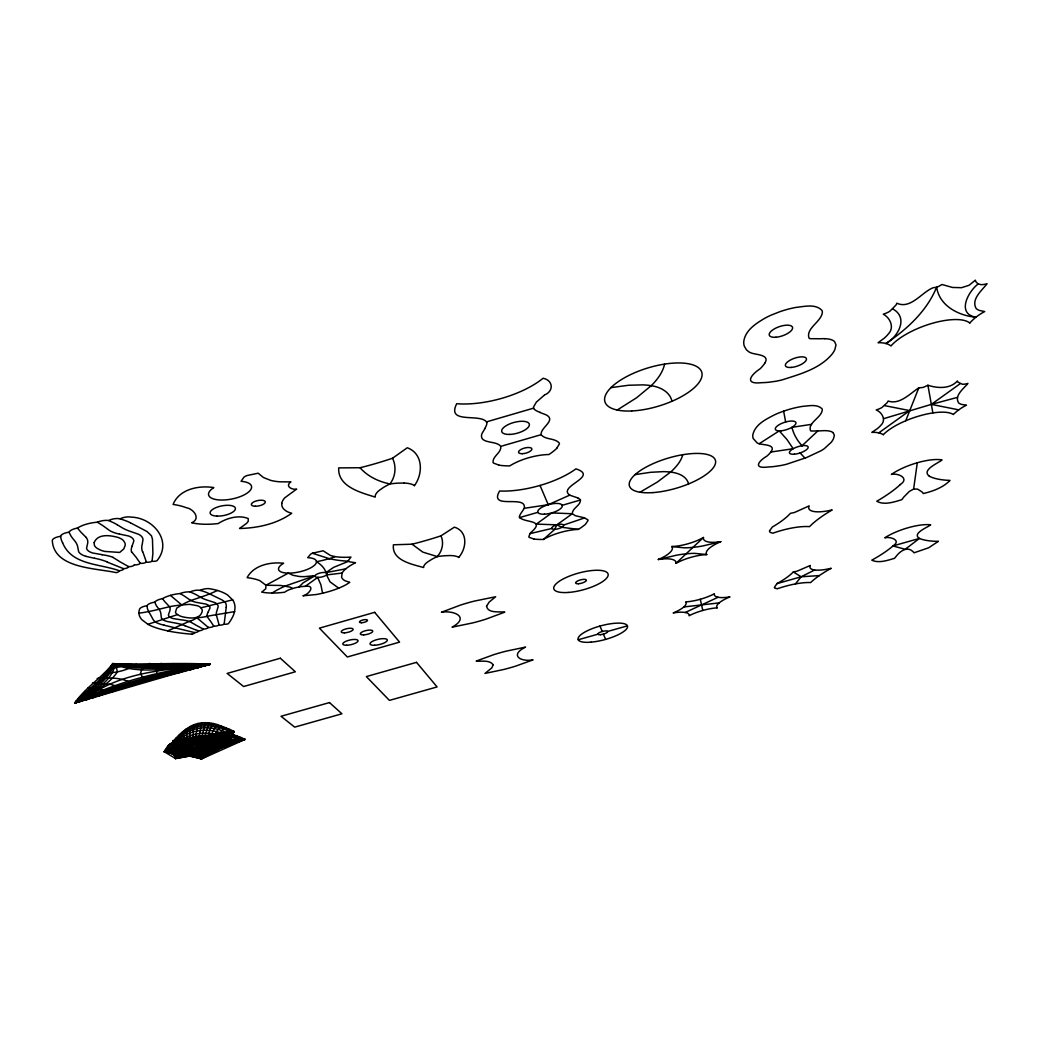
<?xml version="1.0" encoding="UTF-8"?>
<svg xmlns="http://www.w3.org/2000/svg" width="1039" height="1039" viewBox="0 0 1039 1039"><rect width="100%" height="100%" fill="white"/><g stroke="black" fill="none" stroke-linecap="round" stroke-linejoin="round"><path stroke-width="1.5" d="M231.398 733.898L245.217 739.339L201.826 758.795L190.033 755.95L175.526 758.522C175.539 753.015 168.188 752.457 164.136 751.678L168.721 745.067L174.552 741.456M211.008 737.274L213.008 730.755L217.398 724.612L229.827 729.469L233.996 731.417L233.879 732.248C217.281 744.625 195.605 747.002 175.409 746.898L171.292 749.457L164.136 751.678A51.002 13.403 -11 0 1 175.526 758.522L189.695 756.002L201.319 758.847A83.925 21.637 -12.3 0 1 244.568 739.43C230.593 737.664 207.423 747.781 233.515 731.638A93.874 26.741 -11.6 0 1 172.916 741.093C180.059 746.781 169.747 751.275 164.136 751.678L175.526 758.522L183.111 756.587A11.312 2.974 -11.5 0 1 186.786 756.106L193.877 756.457L201.319 758.847M173.318 663.544L171.617 672.778L170.318 675.142L74.808 702.987C85.107 687.753 101.757 677.896 112.77 663.648C145.135 664.947 177.643 662.298 210.06 664.285L170.318 675.142M217.398 724.612C208.436 721.754 198.267 721.832 189.955 726.625L189.812 737.872L187.046 740.586M226.242 607.244L224.138 624.14A3 0.974 -11.4 0 1 219.086 624.894A3.143 1.026 -11.3 0 1 216.489 625.972A3.143 1.026 -11.3 0 1 213.657 625.985A3.065 1 -11.3 0 1 211.385 627.205A3.065 1 -11.3 0 1 208.255 627.374A3.065 1 -11.2 0 1 206.423 628.634A3.065 1 -11.2 0 1 203.15 629.011A3.143 1.026 -11.2 0 1 201.722 630.218A3.143 1.026 -11.2 0 1 198.54 630.803A3 0.974 -11.1 0 1 194.748 632.595A3.403 1.104 -11.1 0 1 191.903 634.219M221.619 739.872L172.773 754.314M900.332 484.551A106.705 33.508 -17.7 0 1 876.773 501.24C884.176 505.474 894.137 501.993 901.839 499.655A124.875 35.547 -19.1 0 1 904.008 496.824L909.359 491.421L913.619 489.044L917.294 462.758M175.409 746.898L175.864 744.846L173.227 740.911L233.996 731.417L211.891 736.365L192.371 739.339C193.306 750.418 178.63 750.197 171.331 753.379M113.056 557.462L118.394 560.774A112.965 42.287 -11.1 0 0 119.875 561.735L128.498 566.567A3.455 1.247 -10.1 0 0 132.226 566.19A3.455 1.247 -10.1 0 0 134.187 564.697A3.455 1.247 -10.1 0 0 137.758 564.58A3.455 1.247 -10.1 0 0 140.226 563.138A3.546 1.286 -10.2 0 0 143.486 563.19A3.546 1.286 -10.2 0 0 146.356 561.943A3.377 1.221 -10.3 0 0 152.084 561.164L152.902 553.319L152.46 539.176L151.447 535.773L147.031 531.539L130.42 522.799M178.189 757.717C180.864 750.236 168.422 750.807 164.136 751.678M878.708 432.899A24.092 7.922 -18.5 0 0 871.838 432.406L877.059 428.847A32.69 10.987 -18.6 0 0 880.799 425.354C886.527 420.25 882.176 412.353 876.215 409.95L878.111 409.301A9.858 3.364 -19 0 0 881.955 407.509L887.267 402.587A40.677 14.052 -18.8 0 0 888.124 401.015C899.605 405.132 909.943 393.573 918.788 387.885L923.229 387.417L927.905 385.248C937.581 388.378 950.01 389.157 957.464 380.949A41.742 13.962 -20.3 0 0 957.958 382.144L962.387 384.248A10.013 3.351 -20 0 0 966.062 383.885L967.932 383.43C963.789 388.534 953.958 395.651 958.633 402.911A33.469 10.922 -20 0 0 961.724 404.444L966.465 405.184A24.585 7.883 -19.7 0 0 958.789 409.847M292.453 588.542A22.65 7.637 -11.9 0 0 289.829 587.061L280.608 585.451L265.945 585.243L265.789 588.749L261.685 592.1A42.716 14.715 -12.1 0 0 272.14 593.061A42.729 14.715 -12.1 0 0 284.608 592.243A14.338 4.818 -12.2 0 1 292.453 588.568A18.144 6.091 -12.2 0 1 298.907 587.009L303.076 582.879L315.077 575.658L304.492 576.632A29.17 10.143 -12.4 0 1 299.102 576.45L293.063 575.307L288.297 573.125L265.945 585.243L259.841 580.658A58.366 19.793 -11.2 0 0 249.009 577.905L247.087 577.658C253.893 565.047 270.452 561.761 283.634 563.268A19.338 6.754 -12.1 0 0 285.426 572.957A19.338 6.754 -12.1 0 0 312.83 566.554A19.338 6.754 -12.1 0 0 307.713 557.644L310.635 554.164A8.819 3.104 -12.4 0 1 312.44 553.242L323.129 550.787L330.324 555.384A41.547 14.767 -12.9 0 0 335.013 556.566A15.299 5.39 -12.5 0 1 329.272 558.67L322.817 560.359A79.574 28.949 -12.3 0 1 316.466 561.696A118.927 40.417 -11.2 0 1 325.999 572.606L345.792 568.84A43.235 14.676 -13.1 0 1 355.507 562.735L349.546 561.839A9.793 3.403 -12.8 0 1 348.39 560.411L350.948 557.073A42.911 15.273 -12.9 0 1 334.948 556.605M193.825 724.78L192.916 737.067L190.059 739.924L194.228 739.716L191.462 740.417M233.515 731.638L221.06 740.664L244.568 739.43M159.019 678.142L159.162 677.064C153.889 672.986 158.175 667.311 161.149 663.285M905.722 420.756L918.788 387.885M189.955 726.625L186.306 728.949L186.968 736.69L185.994 740.352L195.397 737.989L198.046 723.456M196.501 738.82C195.709 750.716 180.851 750.366 172.292 753.794M201.605 722.845L199.007 737.352L199.41 738.404L201.319 738.859M132.161 545.917L133.823 541.007A25.845 9.611 -9.7 0 0 130.044 536.592A21.832 8.13 -9.7 0 0 128.537 535.981L119.576 534.098M205.384 722.637L202.176 735.625L202.124 737.028L204.086 738.326M345.792 568.84A35.936 12.221 -13.1 0 0 342.13 573.047L341.597 577.152A38.612 13.13 -13.1 0 0 344.87 580.671L349.559 582.36M200.501 738.326L196.241 747.677L186.786 756.106M519.461 517.604A22.429 7.818 -15 0 1 520.188 514.656A55.638 19.286 -15.4 0 1 521.007 513.214L523.799 509.097A49.34 17.533 -14.3 0 0 524.24 508.305C527.163 493.98 488.252 510.513 499.59 491.018A57.898 21.559 -15.1 0 0 575.944 468.862C599.711 476.602 556.93 486.343 569.775 495.135A49.768 17.702 -16 0 0 570.71 495.525L576.048 497.304A55.496 19.222 -14.9 0 1 577.866 497.98M524.24 508.305L548.241 504.707L569.775 495.135M183.137 741.638L183.968 738.197L182.851 731.651L186.306 728.949M414.405 485.655C423.263 473.745 423.25 453.601 407.288 447.757L392.547 458.225A175.903 75.366 -12.6 0 1 360.052 467.745L338.688 467.888C337.558 486.784 361.04 492.629 375.209 497.097A24.689 9.286 -13.4 0 1 379.3 490.356L383.534 487.395A52.288 19.481 -13.7 0 1 389.937 483.927A52.249 19.39 -13.2 0 1 398.093 483.135L404.262 483.044M204.449 737.651L200.774 744.379L200.93 746.353L220.567 748.314L245.217 739.339L222.956 740.781L220.138 740.067M180.682 757.08L182.487 753.028L180.76 751.34L169.318 750.184L166.954 750.924L170.773 743.989L174.487 742.054M208.164 737.041L203.735 743.755L204.319 745.405L223.294 747.132M208.138 612.088L209.995 608.049A23.027 7.702 -10.9 0 0 209.047 605.802A21.572 7.221 -11 0 0 205.878 604.062L198.267 602.724A41.222 14.182 -11.3 0 1 190.89 600.516L190.838 600.503A39.053 13.078 -11.2 0 0 181.825 604.958L176.747 608.114L175.461 612.14A30.144 10.13 -11.1 0 0 176.461 613.828L179.786 615.88A36.56 12.312 -11.2 0 0 183.176 616.945C189.656 618.296 200.046 619.841 202.189 611.452A36.625 12.208 -10.7 0 0 202.008 609.477L200.956 607.815L232.593 599.841L227.736 595.126A83.38 27.806 -10.6 0 0 217.424 590.477A77.899 26.027 -10.6 0 0 209.969 588.775A7.195 2.468 -11.1 0 0 200.059 590.36A7.039 2.416 -11 0 0 190.111 591.944A8.377 2.87 -10.9 0 0 180.15 593.542A18.157 6.195 -10.8 0 0 162.448 598.659A8.39 2.857 -10.6 0 0 154.785 602.178A7.052 2.403 -10.5 0 0 147.161 605.685A7.221 2.442 -10.5 0 0 139.564 609.166A77.691 26.313 -11.2 0 0 138.94 613.192A83.107 28.157 -11.3 0 0 142.07 619.893L147.954 624.296L177.409 614.646M484.927 428.613L482.641 432.432A62.652 24.455 -15.4 0 0 481.706 434.237C479.265 444.328 496.499 440.224 500.707 446.38L541.137 434.679C540.098 427.795 556.164 420.639 546.722 415.171A62.47 24.378 -14.8 0 0 544.618 414.262L539.942 412.483M764.704 363.325C770.587 354.429 755.937 354.974 750.963 352.857A40.391 15.832 -18.9 0 1 748.846 351.818L746.353 349.74L744.275 346.052A72.691 28.469 -19.3 0 1 743.755 341.584C745.197 330.324 755.95 323.454 764.938 318.194A39.911 15.78 -19 0 1 771.172 315.116L780.12 311.596A46.171 18.195 -19 0 1 796.082 307.388C804.342 306.531 815.615 303.544 821.992 310.466A23.455 9.286 -19.3 0 1 822.291 312.882C820.745 322.246 805.537 328.454 809.082 338.246A10.767 4.156 -19.3 0 0 810.199 338.688L820.2 338.766A48.872 18.416 -18.8 0 1 824.81 338.675M209.281 722.884L205.138 735.443L205.865 737.833L208.735 737.846L206.034 738.184L215.67 733.495L226.814 732.937L215.67 733.495L205.917 737.482L212.943 734.326L223.567 732.755M458.654 557.449C466.745 548.501 468.238 531.332 454.381 527.15L440.952 535.851A154.214 58.132 -13.3 0 1 412.054 544.202L393.417 544.787C391.495 560.502 412.288 564.32 423.639 567.528A22.001 7.39 -13.8 0 1 427.6 561.995L431.484 559.502A46.651 15.52 -14 0 1 437.276 556.566M211.891 736.365L206.605 743.067L207.164 744.599L226.151 745.95M938.256 541.397L928.658 547.774L914.073 552.8A109.848 29.676 -16.9 0 0 912.658 551.358C907.32 546.124 900.099 551.189 896.514 555.917A113.069 29.56 -18.4 0 0 894.566 558.307C887.527 560.372 878.695 563.515 871.799 560.164A96.471 27.521 -17.2 0 0 893.046 545.917M833.148 432.743L834.369 435.302L833.382 438.99A52.418 17.806 -17.8 0 1 831.083 442.445L824.33 448.64A30.313 10.208 -18 0 1 821.161 450.692L806.303 457.654L786.536 464.251A34.91 11.793 -17.9 0 1 780.601 465.563L774.354 466.498A49.547 16.832 -18 0 1 768.12 466.992C753.145 468.979 757.886 461.511 766.886 456.121A44.638 15.403 -17.3 0 0 770.834 452.03C776.73 444.419 763.34 445.108 759.054 443.705A35.625 12.416 -18 0 1 757.184 442.939L753.21 438.523A64.028 22.3 -18.4 0 1 752.794 435.029C754.976 424.302 766.405 418.99 775.263 414.47A37.066 13 -18.1 0 1 783.64 411.158A40.261 14.091 -18.1 0 1 802.55 406.379C808.81 405.911 816.94 403.872 821.953 408.678A20.637 7.26 -18.3 0 1 822.213 410.548C820.732 418.107 807.615 422.821 810.511 430.73A9.494 3.26 -18.3 0 0 811.511 431.042L820.368 430.847A43.3 14.559 -18 0 1 824.447 430.653A26.027 8.806 -18.1 0 1 833.187 432.718M537.838 512.344L519.591 517.565C525.994 523.162 545.891 519.669 530.799 532.591A51.742 17.364 -15.3 0 0 529.968 533.63L528.838 536.838A12.104 4.091 -14.9 0 0 529.163 537.371L533.981 539.046M200.878 738.197L194.488 749.522L187.514 756.041M412.054 544.202L422.847 552.138L437.276 556.566C442.263 551.047 444.173 542.735 440.952 535.851M795.393 583.931L801.173 576.775L814.654 569.995M205.657 665.895L206.852 664.596L206.242 663.947M215.67 735.651L209.436 742.353L209.826 743.846L229.138 744.781M175.007 741.093C188.202 722.793 214.553 721.936 232.502 733.391L203.267 739.846L173.981 742.275M230.398 732.352L220.956 739.365L220.294 740.885L241.84 740.365M182.994 756.6L186.513 752.015L186.046 750.561L175.851 749.522L169.318 750.184L173.955 743.236L167.669 746.106M213.32 723.56L209.592 730.365L208.034 737.002L195.397 737.989M978.141 283.959C968.14 291.517 956.231 313.882 975.946 317.22A27.858 9.909 -20.9 0 1 984.699 311.544L979.465 310.453A38.066 13.806 -21.3 0 1 976.063 308.362C970.984 299.193 981.946 290.401 987.05 283.777L984.92 284.27A11.416 4.26 -21.4 0 1 980.777 284.608L977.868 283.816L975.881 281.712A47.703 17.754 -21.8 0 1 975.361 280.153L969.075 285.283L961.478 287.699L952.477 287.452L941.97 284.504L939.269 286.089A6.429 2.455 -20.9 0 1 936.659 287.128A6.818 2.598 -20.9 0 1 933.503 287.621C922.177 291.556 910.891 309.765 896.865 303.206A46.21 17.923 -19.9 0 1 895.878 305.193L889.8 311.284A11.195 4.286 -20.2 0 1 885.449 313.44L883.319 314.194C890.28 317.921 894.683 327.61 888.293 334.013A36.988 13.91 -19.6 0 1 884.059 338.324L878.072 342.727A27.183 9.974 -19.4 0 1 885.864 343.545C906.956 329.35 926.879 311.116 936.659 287.115C939.269 305.882 958.763 315.752 975.946 317.22M325.934 572.619L333.597 567.372L348.688 561.216A100.952 36.495 -13.4 0 1 329.35 558.67M219.411 734.885L212.333 741.612L212.514 743.08L232.204 743.638M556.709 448.303L559.385 443.939A13.715 5.208 -15.4 0 0 559.216 442.991C554.657 437.822 545.657 440.068 541.176 434.783M198.137 667.999L200.553 665.531L199.566 663.83M226.723 733.248L218.268 740.067L217.969 741.534L238.515 741.443M182.851 731.651L173.227 740.911L192.371 739.339M223.086 734.092L215.281 740.859L215.242 742.314L235.333 742.521M671.986 401.236C669.869 391.768 660.038 386.924 651.18 385.69L636.686 397.703L617.205 410.041M194.579 756.483C203.631 746.794 217.073 744.288 229.138 740.326L223.138 737.95L229.151 735.677L237.412 735.885M900.242 484.564C909.891 478.408 898.345 472.784 891.371 474.446A33.183 10.091 -18.6 0 1 942.048 459.952C938.204 463.16 920.853 470.122 929.424 476.239M192.488 756.119L202.878 748.21L225.619 740.664L221.32 740.21L222.956 740.781L199.943 748.015L190.033 755.95M149.811 663.35L141.668 669.765L140.395 673.895L142.499 676.831L148.109 681.142M675.973 563.346L703.468 537.488A26.624 8.273 -16.7 0 0 720.793 541.683A25.975 7.87 -16.6 0 0 706.78 554.579A25.546 7.676 -16.2 0 0 675.973 563.346A25.767 7.844 -15.8 0 0 658.31 559.502A26.404 8.247 -15.9 0 0 671.765 546.54A26.845 8.468 -16.3 0 0 703.468 537.488M802.043 445.744L817.693 431.042M196.358 756.976C206.216 747.093 220.294 744.119 233.087 739.872L226.06 736.612M892.956 545.93L919.424 538.449L905.19 549.306L892.956 545.93C901.8 540.436 890.566 536.293 884.786 537.838A29.988 8.312 -17.9 0 1 930.658 524.851C927.489 527.422 911.554 533.501 919.424 538.449A99.497 27.391 -18.8 0 0 938.334 541.358M197.904 757.522C208.67 747.418 223.45 743.95 237.074 739.43L226.788 734.976M533.903 539.085A54.184 18.533 -15.3 0 0 543.436 539.436L554.774 529.345L556.826 524.838L572.294 513.747C572.19 508.071 580.528 505.72 580.476 500.032A22.455 7.831 -15.2 0 0 577.775 498.019M185.28 756.249L190.085 751.249L190.254 749.366L172.942 748.677L175.059 746.794L165.383 749.509M688.597 483.914C686.636 475.979 677.831 472.849 670.545 472.096L657.492 481.966L640.024 492.226M178.942 672.908L182.189 667.752L181.656 663.713M776.912 583.632L774.354 587.49A13.26 3.662 -16.8 0 0 775.094 588.217L777.315 588.762A35.521 9.611 -16.7 0 1 810.615 582.567A88.276 23.429 -17.5 0 1 819.355 575.58A88.263 23.429 -17.5 0 1 831.226 568.281A25.78 7.208 -17.3 0 1 810.277 565.476L797.238 571.099A11.273 3.182 -17 0 1 794.29 571.788L793.328 571.957A67.288 19.26 -16.4 0 1 776.912 583.632L801.173 576.775L819.355 575.58M199.267 758.054C210.943 747.872 226.294 743.846 240.684 739.119L228.489 734.183L233.762 734.56M166.552 747.599L169.396 745.937L174.981 744.846L171.292 749.457A11.663 3.143 -11.3 0 0 173.838 748.145L175.682 745.145L172.916 741.093M179.228 741.651C189.981 732.872 205.696 731.404 218.774 734.976L221.827 730.599L225.606 727.586M544.553 394.976C554.034 391.145 553.242 380.326 543.085 378.248A65.808 27.871 -15 0 1 456.692 403.716C446.614 423.717 477.161 413.912 485.59 420.964A17.572 7.026 -14.5 0 1 486.33 421.925L533.786 408.093A17.78 7.117 -15.7 0 1 533.604 406.859L536.345 402.132L544.15 395.301M200.514 758.509C212.969 748.535 228.567 743.846 243.516 739.041L231.087 734.054M885.955 343.493C897.982 336.935 908.93 317.7 892.826 308.986M176.539 746.067L174.253 747.872L205.475 748.444M210.125 737.248L215.294 733.885L220.541 733.066M184.786 671.428L188.124 667.635L187.189 663.778M190.812 669.895L194.306 666.648L192.955 663.804M212.398 737.248L217.748 733.859M168.721 745.067L173.435 741.716M201.826 758.795L220.567 748.314M169.695 744.521L173.552 742.197M170.565 744.418L174.383 742.469M171.318 744.677L172.019 745.314L175.059 743.132M305.271 586.321L317.661 577.424L320.843 584.619L322.584 593.217A39.04 13.273 -12.4 0 1 316.116 594.542L302.92 595.789C309.064 594.594 316.038 584.827 305.271 586.321A16.806 5.637 -12.2 0 0 298.907 587.009M960.01 383.82L931.334 404.379L883.553 418.704M174.058 750.015L172.708 746.379L176.552 743.664M173.409 747.95L175.76 746.353M136.343 664.194C127.109 670.843 115.472 672.701 104.329 673.376M759.184 443.744L779.224 430.886L786.9 439.432L793.212 448.718L770.808 452.03M208.683 737.924L205.865 737.833C213.203 736.378 219.606 730.846 227.593 733.222C220.45 735.495 212.385 733.755 205.865 737.924L195.527 739.391M181.929 741.365C191.631 735.911 203.475 734.417 214.385 736.235L217.93 729.339L221.502 725.975M212.943 734.326L205.943 737.963L210.372 735.69L215.229 735.105M125.563 664.272L119.875 666.83L108.861 669.064M147.837 624.335A125.979 43.144 -11.7 0 0 167.786 630.855L186.513 622.582A68.717 22.053 -11.4 0 1 189.423 621.426L190.851 620.88M685.246 612.478L718.066 597.269M216.398 734.989L221.723 733.066L227.333 733.937M122.031 664.298L110.355 667.648M118.719 664.155L111.394 666.259M190.864 600.516L200.514 597.243A72.47 25.494 -10.6 0 0 209.748 593.879A68.21 23.949 -10.7 0 0 217.398 590.477M229.827 729.469L223.93 734.131C209.255 727.638 189.566 728.962 177.994 740.898L176.331 737.755M115.563 663.869L112.095 664.869M563.567 525.072L584.554 517.916L587.879 519.838A12.13 4.104 -15.4 0 1 588.035 520.435L585.528 524.214A54.08 18.494 -15 0 1 578.398 529.383A30.066 9.948 -15.1 0 0 543.397 539.475M167.409 752.223C172.552 750.405 185.721 748.703 180.643 740.495M168.863 752.574C174.474 750.288 188.41 749.353 184.461 740.184M170.175 752.963C176.487 750.184 190.916 749.976 188.358 739.794M165.824 751.924C170.877 750.729 182.929 747.807 176.89 740.742M562.19 505.318L580.463 499.98M315.077 575.658L285.413 585.983A58.639 19.481 -12.4 0 0 272.101 593.035M147.421 680.233L74.808 702.987C86.847 689.506 103.848 679.35 112.77 663.648L135.499 664.739L210.06 664.285L159.227 677.584M223.45 739.859L232.918 737.209L241.282 737.534M578.281 639.738L597.919 634.193M607.737 631.426L627.426 625.855M720.793 541.683L702.598 545.995A51.288 16.156 -16.6 0 1 692.961 547.371A51.275 16.156 -16.6 0 1 684.259 547.826L671.765 546.54M658.31 559.502L676.48 555.203A48.469 14.572 -15.9 0 1 686.091 553.826A48.469 14.572 -15.9 0 1 694.701 553.358L706.78 554.579M173.76 754.678L194.488 749.522L215.034 750.898M175.578 757.795L191.189 755.002L203.553 757.509M174.357 755.197L196.488 750.444L212.346 752.262M957.503 397.366L931.334 404.379L958.711 409.847A48.378 15.351 -19.8 0 0 953.321 414.522A39.859 12.884 -19.1 0 0 919.45 415.899A39.859 12.884 -19.1 0 0 883.332 434.666M174.864 755.795L195.124 751.6L209.865 753.6M175.253 756.431L193.786 752.756L207.579 754.911M175.487 757.093L192.462 753.898L205.475 756.21M222.943 738.846L197.644 744.859L175.929 745.846M225.112 737.573L201.345 743.262L175.864 744.846M227.71 736.157L202.021 742.119L175.396 743.924M154.785 602.178L155.993 604.984A99.653 34.326 -11.6 0 0 156.863 606.412L159.019 609.257L169.487 606.711A39.118 12.988 -10.8 0 1 181.734 604.984M529.981 533.63L551.735 528.487M913.619 489.044L917.541 489.096L921.775 491.759A120.797 35.755 -17.3 0 1 923.294 493.551C932.879 491.278 943.074 487.616 950.01 480.408A110.615 33.274 -19.7 0 1 929.334 476.278M206.086 616.543L207.047 616.348A68.756 22.001 -11.3 0 1 210.514 615.659L234.528 611.633M205.852 616.595L205.371 616.698A17.663 5.896 -11.1 0 1 196.657 617.711M635.128 474.602L650.57 472.303L663.427 471.628A55.976 19.196 -16.1 0 1 670.545 472.096M175.968 741.21L184.241 740.95L177.331 740.95L183.098 740.612M610.984 387.625L628.478 385.261L643.076 384.872A63.002 24.313 -16.3 0 1 651.193 385.69M213.216 734.352L222.242 734.015M811.537 424.354L791.926 427.328A366.364 120.927 -21.7 0 0 802.082 445.731M342.143 573.047L326.532 574.944L330.064 581.879L338.727 588.178A41.235 14.027 -12.4 0 1 322.584 593.204M683.831 606.945L719.131 602.906M211.034 736.729L213.839 736.56M94.068 697.585L85.99 697.663L80.678 695.961M99.627 695.805L90.484 695.585L82.938 693.649M105.056 694.065L93.133 693.26L85.042 691.403M173.825 748.145L196.241 747.677L217.619 749.574M97.134 678.467C110.082 677.558 123.667 677.103 134.538 685.026M87.198 699.741L81.159 699.702L78.094 698.624M113.134 691.519L88.042 687.987M218.021 749.47L208.073 748.664M79.86 701.883L75.626 701.338M92.432 683L110.238 684.272L123.901 688.195M578.463 529.396L561.852 527.305L556.826 524.838L536.345 524.111L551.748 512.915L572.294 513.747L575.281 515.669L583.1 517.526A51.625 17.312 -14.9 0 1 584.554 517.916M181.293 740.833L184.643 741.314M102.199 554.683L92.796 553.021A25.832 9.611 -9.7 0 1 86.899 549.241A21.832 8.117 -9.7 0 1 86.562 548.293L87.601 543.488A47.365 17.637 -8.8 0 0 86.159 537.449M194.748 632.595L174.5 627.712M498.98 465.134L493.616 463.121A13.689 5.195 -14.8 0 1 493.031 462.303C492.603 456.043 501.382 452.874 500.811 446.588M884.605 405.626L909.761 410.6L878.799 432.86A47.132 15.442 -18.3 0 1 883.28 434.679M94.549 558.281L85.925 556.359M128.498 566.567A3.546 1.273 -10 0 1 127.005 568.008A3.546 1.273 -10 0 1 123.42 568.632A3.377 1.208 -10 0 1 119.264 570.736C99.666 563.58 71.613 565.32 62.6 542.722M329.298 558.696L312.44 553.242M164.019 625.192L174.474 627.699M200.059 590.36L202.384 591.035A96.497 32.092 -10.3 0 1 207.099 592.685L221.645 599.75A51.963 17.338 -10.8 0 1 223.671 601.036L224.593 601.867M119.264 570.736A3.844 1.377 -9.9 0 1 116.186 572.645C95.835 567.995 53.794 568.645 52.275 540.423A8.208 3.091 -9 0 1 60.626 536.319A8.013 3.026 -9.1 0 1 69.029 532.202A9.533 3.611 -9.2 0 1 77.47 528.059A20.624 7.818 -9.4 0 1 97.367 522.201A9.52 3.636 -9.5 0 1 108.744 520.513A7.987 3.052 -9.6 0 1 120.095 518.825L122.875 519.734A108.627 39.989 -8.9 0 1 130.446 522.786M198.54 630.803L195.8 629.894M195.306 629.725L185.046 625.751M123.42 568.632L107.199 562.086M190.111 591.944L194.475 593.84A100.354 33.417 -10.1 0 1 196.579 594.918L201.644 597.854A74.107 25.741 -11.8 0 0 208.605 600.581L214.995 602.633A27.884 9.338 -11 0 1 216.774 603.841A30.131 10.078 -11 0 1 218.138 606.75L216.904 610.854A71.197 23.663 -12.1 0 0 216.242 614.62M108.744 520.513L114.056 522.994A114.939 42.313 -8.6 0 1 117.134 524.682M190.734 600.451L185.773 597.061A107.511 35.82 -9.9 0 0 184.552 596.204L180.15 593.542M203.15 629.011L196.085 625.218A100.199 33.625 -12 0 1 194.877 624.465L189.514 621.465A46.223 15.001 -10.6 0 0 181.331 619.841L173.383 618.621A23.027 7.715 -11 0 1 169.889 617.114M117.134 524.682L122.018 527.682A85.12 33.105 -10.7 0 0 131.265 531.734L138.499 534.228A33.066 12.286 -9.7 0 1 142.979 539.644L142.213 544.332A78.912 29.222 -11.1 0 0 142.525 551.748M97.367 522.201L102.835 525.63A122.472 45.067 -8.3 0 1 104.368 526.734L109.615 530.552A47.002 18.04 -10.1 0 0 119.563 534.111M793.328 571.957L801.173 576.775M155.331 621.803L154.447 621.101A51.898 17.429 -11.1 0 1 153.136 619.556L147.876 609.958A95.978 32.793 -11.5 0 1 147.226 607.01L147.161 605.685M170.422 595.36L181.747 604.945L189.786 604.347L197.514 605.763A30.183 10.078 -10.8 0 1 200.008 607.023L200.93 607.789M196.735 617.634L208.255 627.374M179.539 734.599L181.046 740.119M800.108 452.939L805.004 458.16M360.052 467.745C367.715 476.472 378.677 481.667 389.937 483.927C395.56 476.68 396.547 466.459 392.547 458.225M77.47 528.059L80.847 532.098A120.797 46.989 -10.7 0 0 82.029 533.293L86.185 537.436M162.448 598.659L164.993 601.867A106.575 37.04 -11.8 0 0 165.902 602.815L169.487 606.711A41.417 13.923 -10.3 0 1 169.773 610.971L168.422 614.893A21.559 7.221 -11 0 0 169.889 617.101M159.019 609.257L159.551 610.036A74.743 24.884 -9.9 0 1 160.928 614.361L161.409 618.114A27.884 9.325 -11 0 0 162.681 619.465A30.131 10.078 -11 0 0 167.123 621.478L174.929 622.971A71.678 22.988 -10.4 0 1 181.877 624.53L182.306 624.712A70.522 22.65 -10.4 0 1 185.033 625.751M140.226 563.138L135.94 557.047A114.316 40.69 -8.9 0 0 134.979 555.93L131.758 551.995M172.019 745.314L172.708 746.379M213.657 625.985L210.449 621.075A100.952 32.599 -10.3 0 0 209.722 620.192L207.06 616.439A46.028 15.273 -11.7 0 1 208.216 612.075M142.759 551.696L146.356 561.943M69.029 532.202L70.821 535.708A113.667 43.768 -10.5 0 0 72.288 537.864L75.185 541.436A86.315 31.728 -8.3 0 1 77.808 547.423L78.678 551.761A33.066 12.286 -9.7 0 0 85.977 556.333M540.033 485.434L548.241 504.707M599.958 626.062L602.256 631.478M603.386 634.141L605.62 639.388M700.299 599.269L702.78 610.451M783.627 411.145L785.666 422.003M927.905 385.248L932.866 412.925M219.086 624.894L216.826 616.595A70.055 23.313 -12 0 1 216.32 614.893M175.136 755.405L175.526 758.522M60.626 536.319L60.872 537.968A107.705 41.053 -10.4 0 0 62.574 542.735M138.94 613.192A68.314 23.819 -10.3 0 0 148.616 611.568A72.587 25.352 -10.3 0 0 159.019 609.257M191.942 634.193A170.604 59.366 -12.1 0 1 167.643 630.92M196.916 617.634A17.676 5.87 -10.9 0 1 190.903 620.906M164.071 625.166A53.716 18.066 -11.1 0 1 155.188 621.919M232.736 599.815A126.849 41.976 -10.1 0 1 234.398 611.646M234.593 611.62A172.435 56.924 -9.7 0 1 228.346 623.712A3.403 1.117 -11.4 0 1 224.138 624.14M224.814 601.815A53.794 17.962 -10.8 0 1 226.177 607.244M764.743 363.312A49.859 19.364 -17.9 0 1 759.938 368.91C750.171 375.287 744.314 384.638 761.483 382.677A55.989 21.338 -18.8 0 0 768.496 382.274L775.523 381.313A39.404 14.923 -18.6 0 0 782.198 379.871C799.965 374.144 819.901 368.871 832.278 353.896A59.184 22.559 -18.6 0 0 834.862 349.598L835.992 344.948L834.616 341.649A29.417 11.143 -19 0 0 824.784 338.688M886.007 343.467A53.106 19.416 -19.1 0 1 890.968 345.974A45.028 16.182 -20.1 0 1 931.84 323.441A45.028 16.182 -20.1 0 1 969.751 322.986M969.803 322.973A54.794 19.26 -21 0 1 975.907 317.22M664.531 364.105A107.186 43.638 -15.9 0 1 651.258 385.69M486.836 421.808A39.014 15.624 -14.2 0 1 484.603 428.639M498.889 465.186A60.911 23.429 -15.3 0 0 509.746 465.914A33.664 12.468 -15.1 0 1 548.956 454.524A60.782 23.378 -14.9 0 0 556.826 448.303M540.202 412.327A39.417 15.819 -16 0 1 533.332 408.249M404.223 483.083A24.689 9.273 -13.3 0 1 414.496 485.629M102.108 554.748A49.521 17.78 -9.4 0 1 113.238 557.398M94.601 558.255A79.756 28.209 -9.1 0 1 107.407 562.008M152.084 561.164A3.831 1.39 -10.4 0 0 156.954 560.748C172.981 541.241 153.097 517.76 131.408 517.149A8.169 3.13 -9.8 0 0 120.095 518.825M131.55 552.034A49.197 18.17 -10.6 0 1 132.317 545.904M349.649 582.36A31.793 10.78 -12.5 0 1 338.688 588.152M437.263 556.579A46.612 15.468 -13.6 0 1 444.471 555.761L449.887 555.553A22.001 7.377 -13.8 0 1 458.731 557.423M682.727 454.718A94.705 34.053 -15.8 0 1 670.61 472.096M486.551 606.231C487.953 613.633 499.24 611.309 504.785 612.153L485.862 619.179A71.457 22.416 -14 0 1 472.719 622.919L452.056 627.166C470.212 617.335 454.134 610.049 441.432 612.244L460.758 604.984A68.834 20.819 -14.1 0 1 474.355 601.1L495.655 596.75L489.174 602.062L486.551 606.231M281.764 503.383C281.062 508.993 287.076 512.175 291.725 513.253C276.764 523.981 257.685 528.085 239.515 528.5L246.607 523.357L248.217 521.383L248.23 518.565C238.632 514.604 226.541 518.162 218.086 523.604L212.488 524.085A46.586 17.936 -11.1 0 1 195.955 523.565L191.644 522.773C201.254 518.812 193.514 508.772 186.345 507.733A66.483 25.092 -9.9 0 0 176.864 505.058L173.097 504.422C179.253 488.992 199.02 485.161 213.813 487.59A21.91 8.585 -11.1 0 0 216.917 499.707A21.91 8.585 -11.1 0 0 247.905 492.564A21.91 8.585 -11.1 0 0 241.074 481.304L243.983 477.122A9.974 3.948 -11.4 0 1 247.022 475.537L258.192 473.2L263.399 477.485L270.582 480.343A45.456 18.195 -12.1 0 0 279.764 481.81L290.907 481.914C284.608 486.031 291.972 490.187 296.647 489.096L284.699 497.863A39.95 15.221 -12.4 0 0 281.764 503.383M769.561 530.799L769.626 531.565A14.598 4.429 -17.2 0 0 770.444 532.475L772.899 533.189A39.027 11.572 -17.1 0 1 809.524 526.643A96.965 28.118 -18.1 0 1 832.174 509.928A28.482 8.741 -17.8 0 1 809.121 505.915L794.757 512.37A12.442 3.857 -17.4 0 1 791.497 513.123L790.432 513.305A74.276 23.442 -16.7 0 1 772.406 526.968L769.561 530.799M493.135 664.726L491.889 667.843L484.979 673.428L503.759 669.48A64.873 18.481 -14.2 0 0 515.747 666.103L533.085 659.856C520.487 662.194 509.201 655.115 525.526 647.115L506.227 651.141A62.704 17.273 -14.3 0 0 493.863 654.635L476.187 661.077C481.564 661.674 489.59 659.661 493.135 664.726M113.809 665.791C106.64 682.428 89.302 692.779 74.808 702.987L159.162 677.064L210.06 664.285C177.682 664.609 144.966 667.467 112.77 663.648C105.978 680.22 87.627 690.597 74.808 702.987C118.901 686.857 164.201 674.298 210.06 664.285C177.734 665.298 144.798 668.726 112.77 663.648L112.848 667.233L104.017 678.285L88.757 692.325L74.808 702.987C118.563 685.896 164.032 673.532 210.06 664.285C177.812 665.869 144.551 670.142 112.77 663.648L113.809 665.791M114.602 666.908C109.173 684.701 89.224 692.948 74.808 702.987C118.173 684.883 163.876 672.753 210.06 664.285C177.89 666.129 144.187 672.61 112.77 663.648L114.602 666.908M94.159 542.631L94.354 545.085A34.118 12.754 -9.9 0 0 95.731 547.202A33.17 12.403 -9.9 0 0 97.147 548.358L100.341 550.021A41.313 15.481 -10 0 0 104.757 551.423L119.68 552.436L123.719 548.995L125.174 545.449A41.456 15.325 -9.4 0 0 124.862 542.839L123.498 540.644A33.248 12.312 -9.5 0 0 121.264 538.89A34.092 12.624 -9.5 0 0 117.797 537.358C110.173 535.28 97.731 533.436 94.159 542.631M117.394 671.921C107.446 686.688 89.562 693.675 74.808 702.987C117.693 683.61 163.72 671.856 210.06 664.285C177.981 665.791 143.33 676.701 112.77 663.648L116.446 667.804L117.394 671.921M177.539 739.664L174.708 743.067L202.67 740.963L230.307 734.729C214.346 724.612 190.631 724.91 177.539 739.664M176.656 737.989L173.409 741.573L203.852 738.755L233.879 732.248C216.073 721.248 190.644 720.222 176.656 737.989M93.133 693.26L74.808 702.987C116.81 681.077 163.344 670.363 210.06 664.285C170.201 669.765 127.992 670.674 93.133 693.26M374.65 612.335L319.402 628.153L347.338 656.986L399.573 642.115L374.65 612.335M280.335 658.232L227.164 673.428L243.62 686.519L295.349 671.778L280.335 658.232M416.509 662.35L366.338 676.584L389.417 700.39L437.094 686.935L416.509 662.35M329.493 702.572L281.024 716.274L294.673 727.131L341.935 713.793L329.493 702.572M544.514 514.175A12.689 4.429 -15.1 0 0 562.281 505.629A12.689 4.429 -15.1 0 0 543.215 506.603A12.689 4.429 -15.1 0 0 544.514 514.175M554.969 529.332A6.169 2.091 -15.1 0 0 563.619 525.227A6.169 2.091 -15.1 0 0 554.371 525.76A6.169 2.091 -15.1 0 0 554.969 529.332M794.406 454.199A9.806 3.299 -17.9 0 0 808.173 447.108A9.806 3.299 -17.9 0 0 793.809 448.393A9.806 3.299 -17.9 0 0 794.406 454.199M781.38 430.782A10.819 3.792 -18.1 0 0 795.926 422.652A10.819 3.792 -18.1 0 0 779.549 424.47A10.819 3.792 -18.1 0 0 781.38 430.782M600.516 634.686A5.104 1.429 -15.1 0 0 607.763 631.53A5.104 1.429 -15.1 0 0 600.191 632.206A5.104 1.429 -15.1 0 0 600.516 634.686M591.035 642.154A25.559 7.169 -15.1 0 0 627.543 626.387A25.559 7.169 -15.1 0 0 589.866 629.608A25.559 7.169 -15.1 0 0 591.035 642.154M216.956 516.11A12.858 4.909 -11.1 0 0 235.411 508.383A12.858 4.909 -11.1 0 0 215.943 507.642A12.858 4.909 -11.1 0 0 216.956 516.11M568.255 592.451A28.105 8.676 -15.2 0 0 608.166 574.476A28.105 8.676 -15.2 0 0 566.489 577.359A28.105 8.676 -15.2 0 0 568.255 592.451M578.502 583.749A5.624 1.74 -15.2 0 0 586.425 580.139A5.624 1.74 -15.2 0 0 578.035 580.762A5.624 1.74 -15.2 0 0 578.502 583.749M775.951 337.233A12.273 4.844 -18.9 0 0 792.562 327.454A12.273 4.844 -18.9 0 0 774.146 328.999A12.273 4.844 -18.9 0 0 775.951 337.233M791.289 367.429A11.065 4.169 -18.8 0 0 806.459 358.845A11.065 4.169 -18.8 0 0 790.017 360.234A11.065 4.169 -18.8 0 0 791.289 367.429M631.66 410.963A50.612 19.819 -17 0 0 701.987 373.261A50.612 19.819 -17 0 0 626.361 376.741A50.612 19.819 -17 0 0 631.66 410.963M522.318 453.705A6.922 2.636 -15.1 0 0 531.89 448.848A6.922 2.636 -15.1 0 0 521.383 449.238A6.922 2.636 -15.1 0 0 522.318 453.705M509.591 434.419A14.286 5.624 -15.1 0 0 529.345 424.263A14.286 5.624 -15.1 0 0 507.616 424.873A14.286 5.624 -15.1 0 0 509.591 434.419M318.298 577.437A6.299 2.156 -12.4 0 0 327.285 573.632A6.299 2.156 -12.4 0 0 317.791 573.723A6.299 2.156 -12.4 0 0 318.298 577.437M255.295 506.253A7.104 2.727 -11.5 0 0 265.296 501.811A7.104 2.727 -11.5 0 0 254.386 501.616A7.104 2.727 -11.5 0 0 255.295 506.253M374.637 645.258A8.883 2.701 -13.1 0 0 387.326 640.024A8.883 2.701 -13.1 0 0 374.001 640.608A8.883 2.701 -13.1 0 0 374.637 645.258M346.688 645.245A7.818 2.39 -12.8 0 0 358.078 640.751A7.818 2.39 -12.8 0 0 346.532 641.037A7.818 2.39 -12.8 0 0 346.688 645.245M363.65 634.881A6.39 1.974 -13 0 0 372.78 631.102A6.39 1.974 -13 0 0 363.182 631.465A6.39 1.974 -13 0 0 363.65 634.881M344.428 632.855A6.143 1.922 -12.8 0 0 353.169 629.231A6.143 1.922 -12.8 0 0 343.909 629.569A6.143 1.922 -12.8 0 0 344.428 632.855M361.533 622.738A4.143 1.312 -12.9 0 0 367.52 620.309A4.143 1.312 -12.9 0 0 361.377 620.452A4.143 1.312 -12.9 0 0 361.533 622.738M652.921 492.603A44.859 15.585 -16.6 0 0 715.572 461.017A44.859 15.585 -16.6 0 0 648.752 465.706A44.859 15.585 -16.6 0 0 652.921 492.603M717.118 607.867A23.274 6.364 -16 0 0 689.065 615.776A23.442 6.507 -15.7 0 0 673.181 612.932A23.975 6.792 -15.7 0 0 685.597 601.893A24.339 6.961 -16.1 0 0 714.377 593.75A24.157 6.818 -16.4 0 0 730.001 596.88A23.611 6.52 -16.4 0 0 717.118 607.867"/></g></svg>
